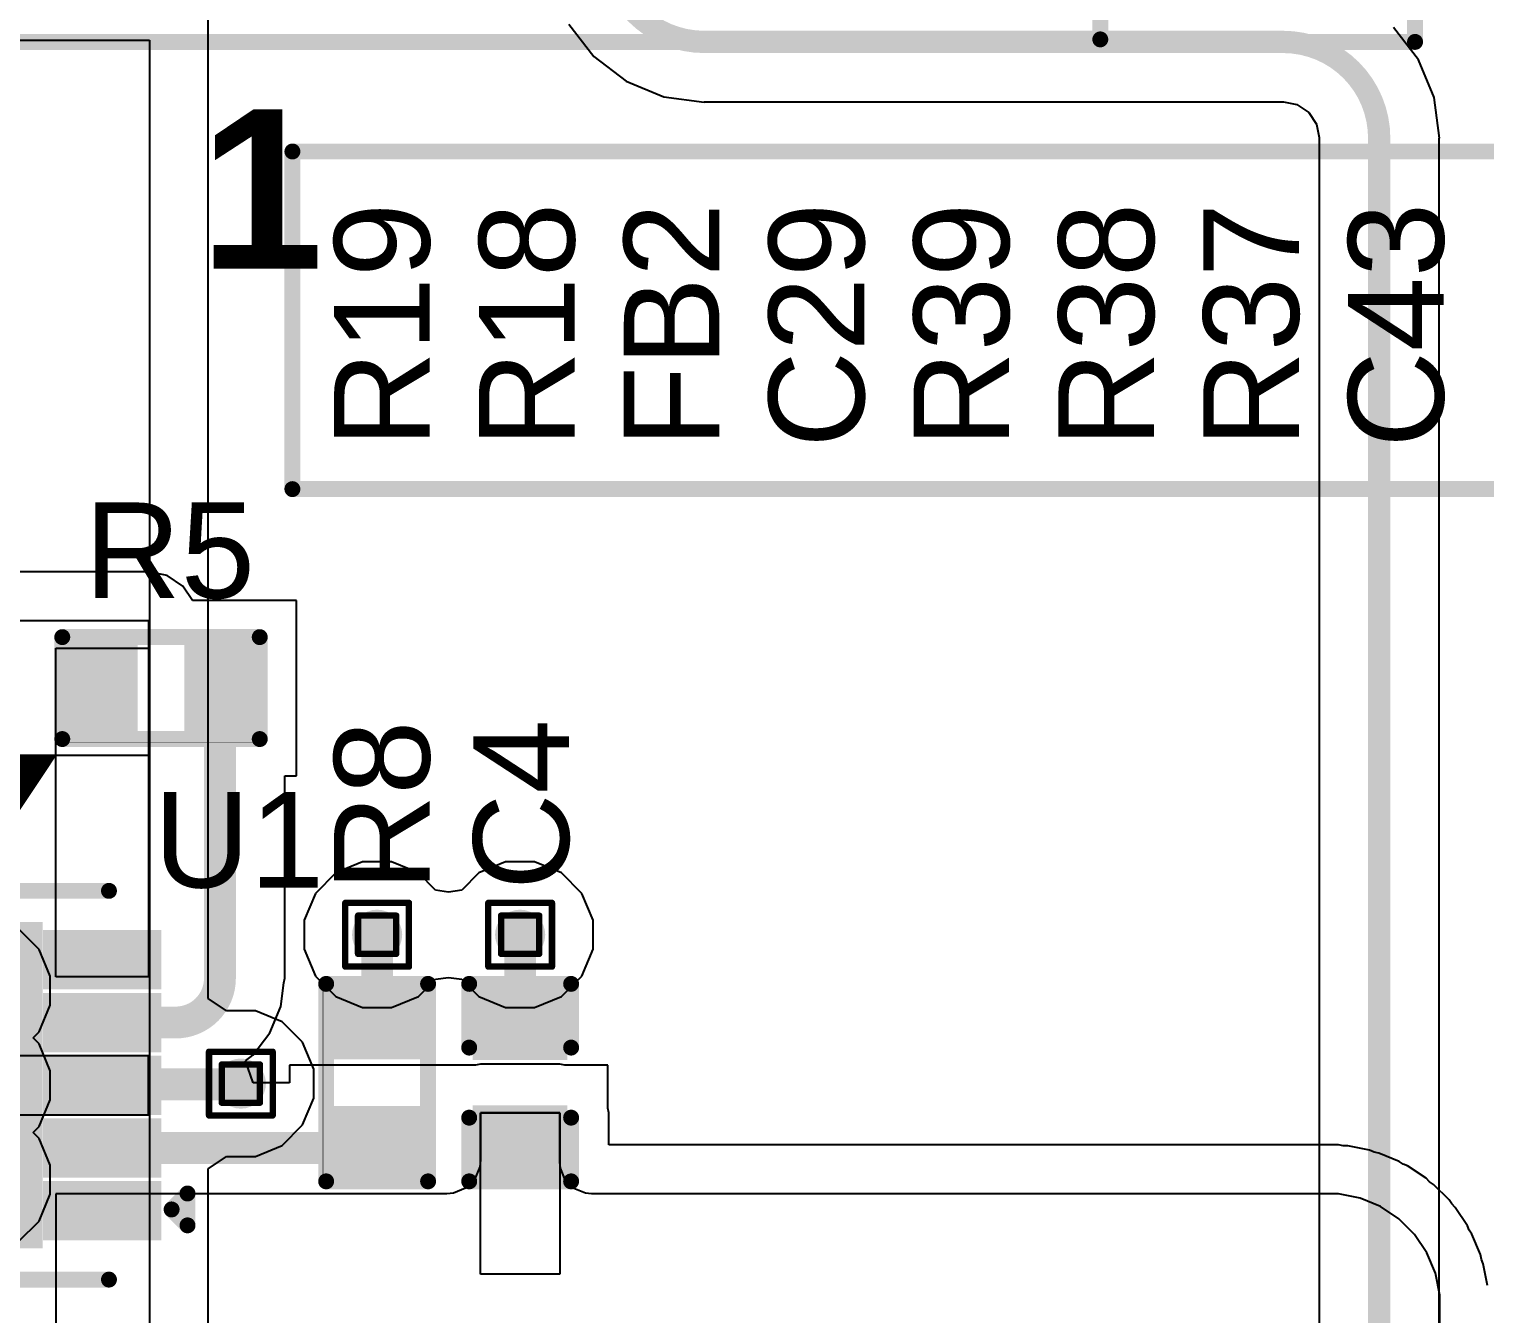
# Model space of a CAD drawing. Header units: inches. Extents: x -12 to 5357, y -8 to 5291.
# Drawn here: x 8.72 to 20.32, y 40.02 to 50.26 of the extents above; entities that cross this region are included whole.
import ezdxf

# ---------------------------------------------------------------- set-up
doc = ezdxf.new("R2010")
doc.units = ezdxf.units.IN
for name, color, linetype in [('Bottom Layer', 5, 'Continuous'), ('Drill Drawing', 1, 'Continuous'), ('Ground', 16, 'Continuous'), ('Power', 76, 'Continuous'), ('Top Layer', 1, 'Continuous'), ('Top Overlay', 2, 'Continuous'), ('Top Paste', 8, 'Continuous'), ('Top Solder', 216, 'Continuous'), ('Via Holes', 16, 'Continuous')]:
    doc.layers.add(name, color=color, linetype=linetype)
doc.styles.add('Arial', font='', dxfattribs={"height": 0.2})
doc.styles.add('Arial Black_Bold', font='', dxfattribs={"height": 0.2})
doc.styles.add('Arial_Bold', font='', dxfattribs={"height": 0.2})
doc.styles.get('Arial').set_extended_font_data('Arial')
doc.styles.get('Arial Black_Bold').set_extended_font_data('Arial Black', bold=True)
doc.styles.get('Arial_Bold').set_extended_font_data('Arial', bold=True)

# ---------------------------------------------------------------- blocks, each defined once
blk = doc.blocks.new('R___0402_4')
at = {"layer": 'Top Layer'}
for points in [[(-0.69849746, -0.31749746), (-0.69849746, 0.3175025399999999), (-0.24129746, 0.3175025400000001), (-0.2412974599999999, -0.31749746)], [(0.2413025400000001, -0.3175), (0.2413025399999999, 0.3174999999999999), (0.6985025399999999, 0.3175), (0.6985025399999999, -0.3174999999999999)]]:
    blk.add_hatch(color=1, dxfattribs=at).paths.add_polyline_path(points)
at = {"layer": 'Top Paste'}
for points in [[(-0.69849746, -0.31749746), (-0.69849746, 0.3175025399999999), (-0.24129746, 0.3175025400000001), (-0.2412974599999999, -0.31749746)], [(0.2413025400000001, -0.3175), (0.2413025399999999, 0.3174999999999999), (0.6985025399999999, 0.3175), (0.6985025399999999, -0.3174999999999999)]]:
    blk.add_hatch(color=8, dxfattribs=at).paths.add_polyline_path(points)
at = {"layer": 'Top Solder'}
for points in [[(-0.7534986199999999, -0.3724986200000001), (-0.7534986199999999, 0.3725036999999999), (-0.1862963000000001, 0.3725037), (-0.1862962999999999, -0.3724986199999999)], [(0.1863013800000001, -0.3725011600000001), (0.1863013799999999, 0.3725011599999999), (0.7535037, 0.3725011600000001), (0.7535037, -0.3725011599999999)]]:
    blk.add_hatch(color=216, dxfattribs=at).paths.add_polyline_path(points)
at = {"layer": 'Top Overlay'}
for points in [[(-0.78739746, 0.4064, 0.127, 0.127, 0), (0.7874050799999999, 0.40640254, 0.127, 0.127, 0)], [(-0.78739746, -0.4064, 0.127, 0.127, 0), (-0.78739746, 0.4064, 0.127, 0.127, 0)], [(0.7874050799999999, -0.40640254, 0.127, 0.127, 0), (0.7874050799999999, 0.40640254, 0.127, 0.127, 0)], [(0.7874050799999999, -0.40640254, 0.127, 0.127, 0), (-0.78739746, -0.4064, 0.127, 0.127, 0)], [(0.8128, -0.43180254, 0.0032258, 0.0032258, 0), (-0.8127974599999999, -0.4318, 0.0032258, 0.0032258, 0)]]:
    blk.add_lwpolyline(points, format="xyseb", dxfattribs=at)
for points in [[(-0.8191474599999999, 0.4064, 0.0635, 0.0635, 1), (-0.7556474599999999, 0.4064, 0.0635, 0.0635, 1)], [(-0.8191474599999999, 0.4064, 0.0635, 0.0635, 1), (-0.7556474599999999, 0.4064, 0.0635, 0.0635, 1)], [(0.75565508, 0.40640254, 0.0635, 0.0635, 1), (0.8191550799999999, 0.40640254, 0.0635, 0.0635, 1)], [(0.75565508, 0.40640254, 0.0635, 0.0635, 1), (0.8191550799999999, 0.40640254, 0.0635, 0.0635, 1)], [(-0.8191474599999999, -0.4064, 0.0635, 0.0635, 1), (-0.7556474599999999, -0.4064, 0.0635, 0.0635, 1)], [(-0.8191474599999999, -0.4064, 0.0635, 0.0635, 1), (-0.7556474599999999, -0.4064, 0.0635, 0.0635, 1)], [(0.75565508, -0.40640254, 0.0635, 0.0635, 1), (0.8191550799999999, -0.40640254, 0.0635, 0.0635, 1)], [(0.75565508, -0.40640254, 0.0635, 0.0635, 1), (0.8191550799999999, -0.40640254, 0.0635, 0.0635, 1)], [(-0.8136026399999999, -0.4318, 0.0016129, 0.0016129, 1), (-0.81199228, -0.4318, 0.0016129, 0.0016129, 1)], [(0.8119948199999999, -0.43180254, 0.0016129, 0.0016129, 1), (0.81360518, -0.43180254, 0.0016129, 0.0016129, 1)]]:
    blk.add_lwpolyline(points, format="xyseb", close=True, dxfattribs=at)
blk = doc.blocks.new('AM2302_17')
at = {"layer": 'Top Overlay'}
for points in [[(7.697464919999999, 2.54254, 0.127, 0.127, 0), (-7.702557619999999, 2.54253746, 0.127, 0.127, 0)], [(-7.70255254, -5.257546, 0.127, 0.127, 0), (-7.702557619999999, 2.54253746, 0.127, 0.127, 0)], [(-5.19278108, 2.52247146, 0.127, 0.127, 0), (-5.19278108, 1.12293146, 0.127, 0.127, 0)]]:
    blk.add_lwpolyline(points, format="xyseb", dxfattribs=at)
for points in [[(-7.73430762, 2.54253746, 0.0635, 0.0635, 1), (-7.67080762, 2.54253746, 0.0635, 0.0635, 1)], [(-7.73430762, 2.54253746, 0.0635, 0.0635, 1), (-7.67080762, 2.54253746, 0.0635, 0.0635, 1)], [(-5.224531079999999, 2.52247146, 0.0635, 0.0635, 1), (-5.161031079999999, 2.52247146, 0.0635, 0.0635, 1)]]:
    blk.add_lwpolyline(points, format="xyseb", close=True, dxfattribs=at)
blk = doc.blocks.new('10_WSON__3_2__21')
at = {"layer": 'Top Layer'}
for points in [[(-0.42000043, 1.20000014), (0.42000043, 1.20000014), (0.42000043, -1.20000014), (-0.42000043, -1.20000014)], [(-1.36499727, 1.13500027), (-0.6249962099999999, 1.13500027), (-0.6249962099999999, 0.86500081), (-1.36499727, 0.86500081)], [(0.6249962099999999, 1.13500027), (1.36499727, 1.13500027), (1.36499727, 0.86500081), (0.6249962099999999, 0.86500081)], [(-1.36500235, 0.63499873), (-0.6250012899999999, 0.63499873), (-0.6250012899999999, 0.36499927), (-1.36500235, 0.36499927)], [(0.6249987499999999, 0.63499873), (1.36499981, 0.63499873), (1.36499981, 0.36499927), (0.6249987499999999, 0.36499927)], [(-1.36500235, 0.13499973), (-0.6250012899999999, 0.13499973), (-0.6250012899999999, -0.13499973), (-1.36500235, -0.13499973)], [(0.6249987499999999, 0.13499973), (1.36499981, 0.13499973), (1.36499981, -0.13499973), (0.6249987499999999, -0.13499973)], [(-1.36500235, -0.36499927), (-0.6250012899999999, -0.36499927), (-0.6250012899999999, -0.63499873), (-1.36500235, -0.63499873)], [(0.6249987499999999, -0.36499927), (1.36499981, -0.36499927), (1.36499981, -0.63499873), (0.6249987499999999, -0.63499873)], [(-1.36500235, -0.86500081), (-0.6250012899999999, -0.86500081), (-0.6250012899999999, -1.13500027), (-1.36500235, -1.13500027)], [(0.6249987499999999, -0.86500081), (1.36499981, -0.86500081), (1.36499981, -1.13500027), (0.6249987499999999, -1.13500027)]]:
    blk.add_hatch(color=1, dxfattribs=at).paths.add_polyline_path(points)
at = {"layer": 'Top Paste'}
for points in [[(-0.42000043, 1.20000014), (0.42000043, 1.20000014), (0.42000043, -1.20000014), (-0.42000043, -1.20000014)], [(-1.36499727, 1.13500027), (-0.6249962099999999, 1.13500027), (-0.6249962099999999, 0.86500081), (-1.36499727, 0.86500081)], [(0.6249962099999999, 1.13500027), (1.36499727, 1.13500027), (1.36499727, 0.86500081), (0.6249962099999999, 0.86500081)], [(-1.36500235, 0.63499873), (-0.6250012899999999, 0.63499873), (-0.6250012899999999, 0.36499927), (-1.36500235, 0.36499927)], [(0.6249987499999999, 0.63499873), (1.36499981, 0.63499873), (1.36499981, 0.36499927), (0.6249987499999999, 0.36499927)], [(-1.36500235, 0.13499973), (-0.6250012899999999, 0.13499973), (-0.6250012899999999, -0.13499973), (-1.36500235, -0.13499973)], [(0.6249987499999999, 0.13499973), (1.36499981, 0.13499973), (1.36499981, -0.13499973), (0.6249987499999999, -0.13499973)], [(-1.36500235, -0.36499927), (-0.6250012899999999, -0.36499927), (-0.6250012899999999, -0.63499873), (-1.36500235, -0.63499873)], [(0.6249987499999999, -0.36499927), (1.36499981, -0.36499927), (1.36499981, -0.63499873), (0.6249987499999999, -0.63499873)], [(-1.36500235, -0.86500081), (-0.6250012899999999, -0.86500081), (-0.6250012899999999, -1.13500027), (-1.36500235, -1.13500027)], [(0.6249987499999999, -0.86500081), (1.36499981, -0.86500081), (1.36499981, -1.13500027), (0.6249987499999999, -1.13500027)]]:
    blk.add_hatch(color=8, dxfattribs=at).paths.add_polyline_path(points)
at = {"layer": 'Top Solder'}
for points in [[(-0.52160043, 1.30160014), (0.52160043, 1.30160014), (0.52160043, -1.30160014), (-0.52160043, -1.30160014)], [(-1.46659727, 1.23660027), (-0.52339621, 1.23660027), (-0.52339621, 0.7634008099999999), (-1.46659727, 0.7634008099999999)], [(0.52339621, 1.23660027), (1.46659727, 1.23660027), (1.46659727, 0.7634008099999999), (0.52339621, 0.7634008099999999)], [(-1.46660235, 0.73659873), (-0.5234012899999999, 0.73659873), (-0.5234012899999999, 0.26339927), (-1.46660235, 0.26339927)], [(0.5233987499999999, 0.73659873), (1.46659981, 0.73659873), (1.46659981, 0.26339927), (0.5233987499999999, 0.26339927)], [(-1.46660235, 0.23659973), (-0.5234012899999999, 0.23659973), (-0.5234012899999999, -0.23659973), (-1.46660235, -0.23659973)], [(0.5233987499999999, 0.23659973), (1.46659981, 0.23659973), (1.46659981, -0.23659973), (0.5233987499999999, -0.23659973)], [(-1.46660235, -0.26339927), (-0.5234012899999999, -0.26339927), (-0.5234012899999999, -0.73659873), (-1.46660235, -0.73659873)], [(0.5233987499999999, -0.26339927), (1.46659981, -0.26339927), (1.46659981, -0.73659873), (0.5233987499999999, -0.73659873)], [(-1.46660235, -0.7634008099999999), (-0.5234012899999999, -0.7634008099999999), (-0.5234012899999999, -1.23660027), (-1.46660235, -1.23660027)], [(0.5233987499999999, -0.7634008099999999), (1.46659981, -0.7634008099999999), (1.46659981, -1.23660027), (0.5233987499999999, -1.23660027)]]:
    blk.add_hatch(color=216, dxfattribs=at).paths.add_polyline_path(points)
at = {"layer": 'Top Overlay'}
for points in [[(1.05000044, 1.54999944, 0.127, 0.127, 0), (-1.05000044, 1.54999944, 0.127, 0.127, 0)], [(-1.6764, 1.1176, 0.127, 0.127, 0), (-1.6764, 0.8636, 0.127, 0.127, 0)], [(-1.5494, 0.9905999999999999, 0.127, 0.127, 0), (-1.6764, 1.1176, 0.127, 0.127, 0)], [(-1.5494, 0.9905999999999999, 0.127, 0.127, 0), (-1.6764, 0.8636, 0.127, 0.127, 0)], [(1.05000044, -1.54999944, 0.127, 0.127, 0), (-1.05000044, -1.54999944, 0.127, 0.127, 0)]]:
    blk.add_lwpolyline(points, format="xyseb", dxfattribs=at)
for points in [[(-1.08175044, 1.54999944, 0.0635, 0.0635, 1), (-1.01825044, 1.54999944, 0.0635, 0.0635, 1)], [(1.01825044, 1.54999944, 0.0635, 0.0635, 1), (1.08175044, 1.54999944, 0.0635, 0.0635, 1)], [(-1.70815, 1.1176, 0.0635, 0.0635, 1), (-1.64465, 1.1176, 0.0635, 0.0635, 1)], [(-1.70815, 1.1176, 0.0635, 0.0635, 1), (-1.64465, 1.1176, 0.0635, 0.0635, 1)], [(-1.58115, 0.9905999999999999, 0.0635, 0.0635, 1), (-1.51765, 0.9905999999999999, 0.0635, 0.0635, 1)], [(-1.58115, 0.9905999999999999, 0.0635, 0.0635, 1), (-1.51765, 0.9905999999999999, 0.0635, 0.0635, 1)], [(-1.70815, 0.8636, 0.0635, 0.0635, 1), (-1.64465, 0.8636, 0.0635, 0.0635, 1)], [(-1.70815, 0.8636, 0.0635, 0.0635, 1), (-1.64465, 0.8636, 0.0635, 0.0635, 1)], [(-1.08175044, -1.54999944, 0.0635, 0.0635, 1), (-1.01825044, -1.54999944, 0.0635, 0.0635, 1)], [(1.01825044, -1.54999944, 0.0635, 0.0635, 1), (1.08175044, -1.54999944, 0.0635, 0.0635, 1)]]:
    blk.add_lwpolyline(points, format="xyseb", close=True, dxfattribs=at)
blk = doc.blocks.new('R___0402_56')
at = {"layer": 'Top Layer'}
for points in [[(-0.6985, -0.31749746), (-0.6985, 0.31750254), (-0.2412999999999999, 0.31750254), (-0.2413, -0.31749746)], [(0.2412999999999999, -0.31749746), (0.2413, 0.31750254), (0.6985, 0.31750254), (0.6985, -0.31749746)]]:
    blk.add_hatch(color=1, dxfattribs=at).paths.add_polyline_path(points)
at = {"layer": 'Top Paste'}
for points in [[(-0.6985, -0.31749746), (-0.6985, 0.31750254), (-0.2412999999999999, 0.31750254), (-0.2413, -0.31749746)], [(0.2412999999999999, -0.31749746), (0.2413, 0.31750254), (0.6985, 0.31750254), (0.6985, -0.31749746)]]:
    blk.add_hatch(color=8, dxfattribs=at).paths.add_polyline_path(points)
at = {"layer": 'Top Solder'}
for points in [[(-0.75350116, -0.3724986199999999), (-0.75350116, 0.3725037), (-0.1862988399999999, 0.3725037), (-0.18629884, -0.3724986199999999)], [(0.1862988399999999, -0.3724986199999999), (0.18629884, 0.3725037), (0.75350116, 0.3725037), (0.75350116, -0.3724986199999999)]]:
    blk.add_hatch(color=216, dxfattribs=at).paths.add_polyline_path(points)
at = {"layer": 'Top Overlay'}
for points in [[(-0.78740254, 0.4064076199999999, 0.127, 0.127, 0), (0.78740254, 0.4064076199999999, 0.127, 0.127, 0)], [(-0.78740254, 0.4064076199999999, 0.127, 0.127, 0), (-0.7874, -0.40639492, 0.127, 0.127, 0)], [(0.7874, -0.40639492, 0.127, 0.127, 0), (0.78740254, 0.4064076199999999, 0.127, 0.127, 0)], [(-0.7874, -0.40639492, 0.127, 0.127, 0), (0.7874, -0.40639492, 0.127, 0.127, 0)], [(-0.8128, -0.43179492, 0.0032258, 0.0032258, 0), (0.8128, -0.43179492, 0.0032258, 0.0032258, 0)]]:
    blk.add_lwpolyline(points, format="xyseb", dxfattribs=at)
for points in [[(-0.8191525399999998, 0.4064076199999999, 0.0635, 0.0635, 1), (-0.75565254, 0.4064076199999999, 0.0635, 0.0635, 1)], [(-0.8191525399999998, 0.4064076199999999, 0.0635, 0.0635, 1), (-0.75565254, 0.4064076199999999, 0.0635, 0.0635, 1)], [(0.75565254, 0.4064076199999999, 0.0635, 0.0635, 1), (0.8191525399999998, 0.4064076199999999, 0.0635, 0.0635, 1)], [(0.75565254, 0.4064076199999999, 0.0635, 0.0635, 1), (0.8191525399999998, 0.4064076199999999, 0.0635, 0.0635, 1)], [(-0.8191499999999999, -0.40639492, 0.0635, 0.0635, 1), (-0.7556499999999999, -0.40639492, 0.0635, 0.0635, 1)], [(-0.8191499999999999, -0.40639492, 0.0635, 0.0635, 1), (-0.7556499999999999, -0.40639492, 0.0635, 0.0635, 1)], [(0.7556499999999999, -0.40639492, 0.0635, 0.0635, 1), (0.8191499999999999, -0.40639492, 0.0635, 0.0635, 1)], [(0.7556499999999999, -0.40639492, 0.0635, 0.0635, 1), (0.8191499999999999, -0.40639492, 0.0635, 0.0635, 1)], [(-0.81360518, -0.43179492, 0.0016129, 0.0016129, 1), (-0.8119948199999999, -0.43179492, 0.0016129, 0.0016129, 1)], [(0.8119948199999999, -0.43179492, 0.0016129, 0.0016129, 1), (0.81360518, -0.43179492, 0.0016129, 0.0016129, 1)]]:
    blk.add_lwpolyline(points, format="xyseb", close=True, dxfattribs=at)
blk = doc.blocks.new('C___0402_121')
at = {"layer": 'Top Layer'}
for points in [[(-0.6985, -0.3175), (-0.6985, 0.3174999999999999), (-0.2413000000000001, 0.3175), (-0.2412999999999999, -0.3174999999999999)], [(0.2413000000000001, -0.31749746), (0.2412999999999999, 0.3175025399999999), (0.6985, 0.3175025400000001), (0.6985, -0.31749746)]]:
    blk.add_hatch(color=1, dxfattribs=at).paths.add_polyline_path(points)
at = {"layer": 'Top Paste'}
for points in [[(-0.6985, -0.3175), (-0.6985, 0.3174999999999999), (-0.2413000000000001, 0.3175), (-0.2412999999999999, -0.3174999999999999)], [(0.2413000000000001, -0.31749746), (0.2412999999999999, 0.3175025399999999), (0.6985, 0.3175025400000001), (0.6985, -0.31749746)]]:
    blk.add_hatch(color=8, dxfattribs=at).paths.add_polyline_path(points)
at = {"layer": 'Top Solder'}
for points in [[(-0.7584998799999999, -0.3774998800000001), (-0.7584998799999999, 0.3774998799999999), (-0.1813001200000001, 0.3774998800000001), (-0.1813001199999999, -0.3774998799999999)], [(0.1813001200000001, -0.3774973400000001), (0.1813001199999999, 0.3775024199999999), (0.7584998799999999, 0.3775024200000001), (0.7584998799999999, -0.3774973399999999)]]:
    blk.add_hatch(color=216, dxfattribs=at).paths.add_polyline_path(points)
at = {"layer": 'Top Overlay'}
for points in [[(-0.7874, -0.40639492, 0.127, 0.127, 0), (-0.78740254, 0.40640508, 0.127, 0.127, 0)], [(-0.2794, 0.4064, 0.127, 0.127, 0), (-0.78740254, 0.40640508, 0.127, 0.127, 0)], [(0.7874, 0.4064, 0.127, 0.127, 0), (0.27940254, 0.40640254, 0.127, 0.127, 0)], [(0.7874, -0.40639492, 0.127, 0.127, 0), (0.7874, 0.4064, 0.127, 0.127, 0)], [(-0.2794, -0.40640254, 0.127, 0.127, 0), (-0.7874, -0.40639492, 0.127, 0.127, 0)], [(0.27940254, -0.40640254, 0.127, 0.127, 0), (0.7874, -0.40639492, 0.127, 0.127, 0)]]:
    blk.add_lwpolyline(points, format="xyseb", dxfattribs=at)
for points in [[(-0.8191525399999998, 0.40640508, 0.0635, 0.0635, 1), (-0.75565254, 0.40640508, 0.0635, 0.0635, 1)], [(-0.8191525399999998, 0.40640508, 0.0635, 0.0635, 1), (-0.75565254, 0.40640508, 0.0635, 0.0635, 1)], [(-0.31115, 0.4064, 0.0635, 0.0635, 1), (-0.24765, 0.4064, 0.0635, 0.0635, 1)], [(0.24765254, 0.40640254, 0.0635, 0.0635, 1), (0.31115254, 0.40640254, 0.0635, 0.0635, 1)], [(0.7556499999999999, 0.4064, 0.0635, 0.0635, 1), (0.8191499999999999, 0.4064, 0.0635, 0.0635, 1)], [(0.7556499999999999, 0.4064, 0.0635, 0.0635, 1), (0.8191499999999999, 0.4064, 0.0635, 0.0635, 1)], [(-0.8191499999999999, -0.40639492, 0.0635, 0.0635, 1), (-0.7556499999999999, -0.40639492, 0.0635, 0.0635, 1)], [(-0.8191499999999999, -0.40639492, 0.0635, 0.0635, 1), (-0.7556499999999999, -0.40639492, 0.0635, 0.0635, 1)], [(-0.31115, -0.40640254, 0.0635, 0.0635, 1), (-0.24765, -0.40640254, 0.0635, 0.0635, 1)], [(0.24765254, -0.40640254, 0.0635, 0.0635, 1), (0.31115254, -0.40640254, 0.0635, 0.0635, 1)], [(0.7556499999999999, -0.40639492, 0.0635, 0.0635, 1), (0.8191499999999999, -0.40639492, 0.0635, 0.0635, 1)], [(0.7556499999999999, -0.40639492, 0.0635, 0.0635, 1), (0.8191499999999999, -0.40639492, 0.0635, 0.0635, 1)]]:
    blk.add_lwpolyline(points, format="xyseb", close=True, dxfattribs=at)

msp = doc.modelspace()

# ---------------------------------------------------------------- hatches: boundary and pattern name
at = {"layer": 'Bottom Layer'}
h = msp.add_hatch(color=5, dxfattribs=at)
edge = h.paths.add_edge_path()
edge.add_arc((11.49130798, 43.04238534), 0.1999996, 0, 360)
h = msp.add_hatch(color=5, dxfattribs=at)
edge = h.paths.add_edge_path()
edge.add_arc((12.63180862, 43.04238534), 0.1999996, 0, 360)
h = msp.add_hatch(color=5, dxfattribs=at)
edge = h.paths.add_edge_path()
edge.add_arc((10.40464772, 41.85534681999999), 0.1999996, 0, 360)
at = {"layer": 'Ground'}
h = msp.add_hatch(color=16, dxfattribs=at)
edge = h.paths.add_edge_path()
edge.add_arc((11.49130798, 43.04238534), 0.1999996, 0, 360)
h = msp.add_hatch(color=16, dxfattribs=at)
edge = h.paths.add_edge_path()
edge.add_arc((12.63180862, 43.04238534), 0.1999996, 0, 360)
h = msp.add_hatch(color=16, dxfattribs=at)
edge = h.paths.add_edge_path()
edge.add_arc((10.40464772, 41.85534681999999), 0.1999996, 0, 360)
at = {"layer": 'Power'}
h = msp.add_hatch(color=76, dxfattribs=at)
edge = h.paths.add_edge_path()
edge.add_arc((11.49130798, 43.04238534), 0.1999996, 0, 360)
h = msp.add_hatch(color=76, dxfattribs=at)
edge = h.paths.add_edge_path()
edge.add_arc((12.63180862, 43.04238534), 0.1999996, 0, 360)
h = msp.add_hatch(color=76, dxfattribs=at)
edge = h.paths.add_edge_path()
edge.add_arc((10.40464772, 41.85534681999999), 0.1999996, 0, 360)
at = {"layer": 'Top Layer'}
h = msp.add_hatch(color=1, dxfattribs=at)
edge = h.paths.add_edge_path()
edge.add_arc((11.49130798, 43.04238534), 0.1999996, 0, 360)
h = msp.add_hatch(color=1, dxfattribs=at)
edge = h.paths.add_edge_path()
edge.add_arc((12.63180862, 43.04238534), 0.1999996, 0, 360)
h = msp.add_hatch(color=1, dxfattribs=at)
edge = h.paths.add_edge_path()
edge.add_arc((10.40464772, 41.85534681999999), 0.1999996, 0, 360)
at = {"layer": 'Via Holes'}
h = msp.add_hatch(color=7, dxfattribs=at)
edge = h.paths.add_edge_path()
edge.add_arc((11.49130798, 43.04238534), 0.0999998, 0, 360)
h = msp.add_hatch(color=7, dxfattribs=at)
edge = h.paths.add_edge_path()
edge.add_arc((12.63180862, 43.04238534), 0.0999998, 0, 360)
h = msp.add_hatch(color=7, dxfattribs=at)
edge = h.paths.add_edge_path()
edge.add_arc((10.40464772, 41.85534681999999), 0.0999998, 0, 360)

# ---------------------------------------------------------------- linework, layer by layer
at = {"layer": 'Bottom Layer'}
for p, q in [((13.02125666, 50.30445362), (13.2191252, 50.04658774)), ((19.79516234, 50.0192675), (19.59690518, 50.27764138)), ((13.2191252, 50.04658774), (13.47699108, 49.8487192)), ((19.91978998, 49.71838672), (19.79516234, 50.0192675)), ((13.47699108, 49.8487192), (13.77728512, 49.7243354)), ((13.77728512, 49.7243354), (14.09953746, 49.68190978)), ((14.09953746, 49.68190978), (14.09953746, 49.68335758)), ((14.09953746, 49.68335758), (18.71476572, 49.68335758)), ((18.71476572, 49.68335758), (18.71998288, 49.6843939)), ((18.71998288, 49.6843939), (18.825718, 49.6633627)), ((19.96229942, 49.39550192), (19.91978998, 49.71838672)), ((18.825718, 49.6633627), (18.91977674, 49.60051293999999)), ((18.91977674, 49.60051293999999), (18.9826265, 49.5064542)), ((18.9826265, 49.5064542), (19.0036577, 49.40071907999999)), ((19.0036577, 49.40071907999999), (19.00262138, 49.39550192)), ((19.00262138, 49.39550192), (19.00262138, 23.5138214)), ((19.9608313, 23.63088746), (19.9608313, 49.39550192)), ((19.9608313, 49.39550192), (19.96229942, 49.39550192))]:
    msp.add_line(p, q, dxfattribs=at)
for points in [[(14.09953746, 50.16246253999999, 0.1778, 0.1778, -0.4142135623730951), (13.335, 50.92699999999999, 0.1778, 0.1778, 0)], [(14.09953746, 50.16246253999999, 0.1778, 0.1778, 0), (18.71476572, 50.16246253999999, 0.1778, 0.1778, 0)], [(18.71476572, 50.16246253999999, 0.1778, 0.1778, -0.4142135623730951), (19.48172634, 49.39550192, 0.1778, 0.1778, 0)], [(19.48172634, 23.5138214, 0.1778, 0.1778, 0), (19.48172634, 49.39550192, 0.1778, 0.1778, 0)]]:
    msp.add_lwpolyline(points, format="xyseb", dxfattribs=at)
for points in [[(14.05508746, 50.16246253999999, 0.08889999999999999, 0.08889999999999999, 1), (14.14398746, 50.16246253999999, 0.08889999999999999, 0.08889999999999999, 1)], [(14.05508746, 50.16246253999999, 0.08889999999999999, 0.08889999999999999, 1), (14.14398746, 50.16246253999999, 0.08889999999999999, 0.08889999999999999, 1)], [(18.67031572, 50.16246253999999, 0.08889999999999999, 0.08889999999999999, 1), (18.75921572, 50.16246253999999, 0.08889999999999999, 0.08889999999999999, 1)], [(18.67031572, 50.16246253999999, 0.08889999999999999, 0.08889999999999999, 1), (18.75921572, 50.16246253999999, 0.08889999999999999, 0.08889999999999999, 1)], [(19.43727634, 49.39550192, 0.08889999999999999, 0.08889999999999999, 1), (19.52617634, 49.39550192, 0.08889999999999999, 0.08889999999999999, 1)], [(19.43727634, 49.39550192, 0.08889999999999999, 0.08889999999999999, 1), (19.52617634, 49.39550192, 0.08889999999999999, 0.08889999999999999, 1)]]:
    msp.add_lwpolyline(points, format="xyseb", close=True, dxfattribs=at)
at = {"layer": 'Drill Drawing'}
for points in [[(11.23730798, 43.29638534, 0.0508, 0.0508, 0), (11.74530798, 43.29638534, 0.0508, 0.0508, 0)], [(11.23730798, 42.78838534, 0.0508, 0.0508, 0), (11.23730798, 43.29638534, 0.0508, 0.0508, 0)], [(11.74530798, 42.78838534, 0.0508, 0.0508, 0), (11.74530798, 43.29638534, 0.0508, 0.0508, 0)], [(12.37780862, 43.29638534, 0.0508, 0.0508, 0), (12.88580862, 43.29638534, 0.0508, 0.0508, 0)], [(12.37780862, 42.78838534, 0.0508, 0.0508, 0), (12.37780862, 43.29638534, 0.0508, 0.0508, 0)], [(12.88580862, 42.78838534, 0.0508, 0.0508, 0), (12.88580862, 43.29638534, 0.0508, 0.0508, 0)], [(11.33890798, 43.19478534, 0.0508, 0.0508, 0), (11.64370798, 43.19478534, 0.0508, 0.0508, 0)], [(11.33890798, 42.88998534, 0.0508, 0.0508, 0), (11.33890798, 43.19478534, 0.0508, 0.0508, 0)], [(11.64370798, 42.88998534, 0.0508, 0.0508, 0), (11.64370798, 43.19478534, 0.0508, 0.0508, 0)], [(12.47940862, 43.19478534, 0.0508, 0.0508, 0), (12.78420862, 43.19478534, 0.0508, 0.0508, 0)], [(12.47940862, 42.88998534, 0.0508, 0.0508, 0), (12.47940862, 43.19478534, 0.0508, 0.0508, 0)], [(12.78420862, 42.88998534, 0.0508, 0.0508, 0), (12.78420862, 43.19478534, 0.0508, 0.0508, 0)], [(11.33890798, 42.88998534, 0.0508, 0.0508, 0), (11.64370798, 42.88998534, 0.0508, 0.0508, 0)], [(12.47940862, 42.88998534, 0.0508, 0.0508, 0), (12.78420862, 42.88998534, 0.0508, 0.0508, 0)], [(11.23730798, 42.78838534, 0.0508, 0.0508, 0), (11.74530798, 42.78838534, 0.0508, 0.0508, 0)], [(12.37780862, 42.78838534, 0.0508, 0.0508, 0), (12.88580862, 42.78838534, 0.0508, 0.0508, 0)], [(10.15064772, 42.10934682, 0.0508, 0.0508, 0), (10.65864772, 42.10934682, 0.0508, 0.0508, 0)], [(10.15064772, 41.60134682, 0.0508, 0.0508, 0), (10.15064772, 42.10934682, 0.0508, 0.0508, 0)], [(10.25224772, 42.00774681999999, 0.0508, 0.0508, 0), (10.55704772, 42.00774681999999, 0.0508, 0.0508, 0)], [(10.25224772, 41.70294681999999, 0.0508, 0.0508, 0), (10.25224772, 42.00774681999999, 0.0508, 0.0508, 0)], [(10.55704772, 41.70294681999999, 0.0508, 0.0508, 0), (10.55704772, 42.00774681999999, 0.0508, 0.0508, 0)], [(10.65864772, 41.60134682, 0.0508, 0.0508, 0), (10.65864772, 42.10934682, 0.0508, 0.0508, 0)], [(10.25224772, 41.70294681999999, 0.0508, 0.0508, 0), (10.55704772, 41.70294681999999, 0.0508, 0.0508, 0)], [(10.15064772, 41.60134682, 0.0508, 0.0508, 0), (10.65864772, 41.60134682, 0.0508, 0.0508, 0)]]:
    msp.add_lwpolyline(points, format="xyseb", dxfattribs=at)
for points in [[(11.22460798, 43.29638534, 0.0254, 0.0254, 1), (11.25000798, 43.29638534, 0.0254, 0.0254, 1)], [(11.22460798, 43.29638534, 0.0254, 0.0254, 1), (11.25000798, 43.29638534, 0.0254, 0.0254, 1)], [(11.73260798, 43.29638534, 0.0254, 0.0254, 1), (11.75800798, 43.29638534, 0.0254, 0.0254, 1)], [(11.73260798, 43.29638534, 0.0254, 0.0254, 1), (11.75800798, 43.29638534, 0.0254, 0.0254, 1)], [(12.36510862, 43.29638534, 0.0254, 0.0254, 1), (12.39050862, 43.29638534, 0.0254, 0.0254, 1)], [(12.36510862, 43.29638534, 0.0254, 0.0254, 1), (12.39050862, 43.29638534, 0.0254, 0.0254, 1)], [(12.87310862, 43.29638534, 0.0254, 0.0254, 1), (12.89850862, 43.29638534, 0.0254, 0.0254, 1)], [(12.87310862, 43.29638534, 0.0254, 0.0254, 1), (12.89850862, 43.29638534, 0.0254, 0.0254, 1)], [(11.32620798, 43.19478534, 0.0254, 0.0254, 1), (11.35160798, 43.19478534, 0.0254, 0.0254, 1)], [(11.32620798, 43.19478534, 0.0254, 0.0254, 1), (11.35160798, 43.19478534, 0.0254, 0.0254, 1)], [(11.63100798, 43.19478534, 0.0254, 0.0254, 1), (11.65640798, 43.19478534, 0.0254, 0.0254, 1)], [(11.63100798, 43.19478534, 0.0254, 0.0254, 1), (11.65640798, 43.19478534, 0.0254, 0.0254, 1)], [(12.46670862, 43.19478534, 0.0254, 0.0254, 1), (12.49210862, 43.19478534, 0.0254, 0.0254, 1)], [(12.46670862, 43.19478534, 0.0254, 0.0254, 1), (12.49210862, 43.19478534, 0.0254, 0.0254, 1)], [(12.77150862, 43.19478534, 0.0254, 0.0254, 1), (12.79690862, 43.19478534, 0.0254, 0.0254, 1)], [(12.77150862, 43.19478534, 0.0254, 0.0254, 1), (12.79690862, 43.19478534, 0.0254, 0.0254, 1)], [(11.32620798, 42.88998534, 0.0254, 0.0254, 1), (11.35160798, 42.88998534, 0.0254, 0.0254, 1)], [(11.32620798, 42.88998534, 0.0254, 0.0254, 1), (11.35160798, 42.88998534, 0.0254, 0.0254, 1)], [(11.63100798, 42.88998534, 0.0254, 0.0254, 1), (11.65640798, 42.88998534, 0.0254, 0.0254, 1)], [(11.63100798, 42.88998534, 0.0254, 0.0254, 1), (11.65640798, 42.88998534, 0.0254, 0.0254, 1)], [(12.46670862, 42.88998534, 0.0254, 0.0254, 1), (12.49210862, 42.88998534, 0.0254, 0.0254, 1)], [(12.46670862, 42.88998534, 0.0254, 0.0254, 1), (12.49210862, 42.88998534, 0.0254, 0.0254, 1)], [(12.77150862, 42.88998534, 0.0254, 0.0254, 1), (12.79690862, 42.88998534, 0.0254, 0.0254, 1)], [(12.77150862, 42.88998534, 0.0254, 0.0254, 1), (12.79690862, 42.88998534, 0.0254, 0.0254, 1)], [(11.22460798, 42.78838534, 0.0254, 0.0254, 1), (11.25000798, 42.78838534, 0.0254, 0.0254, 1)], [(11.22460798, 42.78838534, 0.0254, 0.0254, 1), (11.25000798, 42.78838534, 0.0254, 0.0254, 1)], [(11.73260798, 42.78838534, 0.0254, 0.0254, 1), (11.75800798, 42.78838534, 0.0254, 0.0254, 1)], [(11.73260798, 42.78838534, 0.0254, 0.0254, 1), (11.75800798, 42.78838534, 0.0254, 0.0254, 1)], [(12.36510862, 42.78838534, 0.0254, 0.0254, 1), (12.39050862, 42.78838534, 0.0254, 0.0254, 1)], [(12.36510862, 42.78838534, 0.0254, 0.0254, 1), (12.39050862, 42.78838534, 0.0254, 0.0254, 1)], [(12.87310862, 42.78838534, 0.0254, 0.0254, 1), (12.89850862, 42.78838534, 0.0254, 0.0254, 1)], [(12.87310862, 42.78838534, 0.0254, 0.0254, 1), (12.89850862, 42.78838534, 0.0254, 0.0254, 1)], [(10.13794772, 42.10934682, 0.0254, 0.0254, 1), (10.16334772, 42.10934682, 0.0254, 0.0254, 1)], [(10.13794772, 42.10934682, 0.0254, 0.0254, 1), (10.16334772, 42.10934682, 0.0254, 0.0254, 1)], [(10.23954772, 42.00774681999999, 0.0254, 0.0254, 1), (10.26494772, 42.00774681999999, 0.0254, 0.0254, 1)], [(10.23954772, 42.00774681999999, 0.0254, 0.0254, 1), (10.26494772, 42.00774681999999, 0.0254, 0.0254, 1)], [(10.54434772, 42.00774681999999, 0.0254, 0.0254, 1), (10.56974772, 42.00774681999999, 0.0254, 0.0254, 1)], [(10.54434772, 42.00774681999999, 0.0254, 0.0254, 1), (10.56974772, 42.00774681999999, 0.0254, 0.0254, 1)], [(10.64594772, 42.10934682, 0.0254, 0.0254, 1), (10.67134772, 42.10934682, 0.0254, 0.0254, 1)], [(10.64594772, 42.10934682, 0.0254, 0.0254, 1), (10.67134772, 42.10934682, 0.0254, 0.0254, 1)], [(10.23954772, 41.70294681999999, 0.0254, 0.0254, 1), (10.26494772, 41.70294681999999, 0.0254, 0.0254, 1)], [(10.23954772, 41.70294681999999, 0.0254, 0.0254, 1), (10.26494772, 41.70294681999999, 0.0254, 0.0254, 1)], [(10.54434772, 41.70294681999999, 0.0254, 0.0254, 1), (10.56974772, 41.70294681999999, 0.0254, 0.0254, 1)], [(10.54434772, 41.70294681999999, 0.0254, 0.0254, 1), (10.56974772, 41.70294681999999, 0.0254, 0.0254, 1)], [(10.13794772, 41.60134682, 0.0254, 0.0254, 1), (10.16334772, 41.60134682, 0.0254, 0.0254, 1)], [(10.13794772, 41.60134682, 0.0254, 0.0254, 1), (10.16334772, 41.60134682, 0.0254, 0.0254, 1)], [(10.64594772, 41.60134682, 0.0254, 0.0254, 1), (10.67134772, 41.60134682, 0.0254, 0.0254, 1)], [(10.64594772, 41.60134682, 0.0254, 0.0254, 1), (10.67134772, 41.60134682, 0.0254, 0.0254, 1)]]:
    msp.add_lwpolyline(points, format="xyseb", close=True, dxfattribs=at)
at = {"layer": 'Power'}
for p, q in [((10.14286516, 42.53404498), (10.14286516, 50.69021866)), ((-3.611435499999999, 50.17700658), (9.6774, 50.17700658)), ((9.6774, 50.17700658), (9.6774, 38.77121278)), ((11.16219764, 43.53493198), (10.99876134, 43.37149568)), ((11.37574052, 43.62338493999999), (11.16219764, 43.53493198)), ((11.60687544, 43.62338493999999), (11.37574052, 43.62338493999999)), ((11.82041832, 43.53493198), (11.60687544, 43.62338493999999)), ((11.95766214, 43.39768815999999), (11.82041832, 43.53493198)), ((12.30269828, 43.53493198), (12.16545446, 43.39768815999999)), ((12.51624116, 43.62338493999999), (12.30269828, 43.53493198)), ((12.74737608, 43.62338493999999), (12.51624116, 43.62338493999999)), ((12.96091896, 43.53493198), (12.74737608, 43.62338493999999)), ((13.12435526, 43.37149568), (12.96091896, 43.53493198)), ((10.99876134, 43.37149568), (10.91030838, 43.1579528)), ((12.0615583, 43.3827047), (11.95766214, 43.39768815999999)), ((12.16545446, 43.39768815999999), (12.0615583, 43.3827047)), ((13.21280822, 43.1579528), (13.12435526, 43.37149568)), ((8.795659319999999, 42.92549454), (8.63222302, 43.08893084)), ((10.91030838, 43.1579528), (10.91030838, 42.92681788)), ((13.21280822, 42.92681788), (13.21280822, 43.1579528)), ((8.884112279999998, 42.71195166), (8.795659319999999, 42.92549454)), ((10.91030838, 42.92681788), (10.99876134, 42.713275)), ((13.12435526, 42.713275), (13.21280822, 42.92681788)), ((8.884112279999998, 42.48081673999999), (8.884112279999998, 42.71195166)), ((10.99876134, 42.713275), (11.16219764, 42.5498387)), ((11.82041832, 42.5498387), (11.95766214, 42.68708252)), ((11.95766214, 42.68708252), (12.0615583, 42.70206598)), ((12.0615583, 42.70206598), (12.16545446, 42.68708252)), ((12.16545446, 42.68708252), (12.30269828, 42.5498387)), ((12.96091896, 42.5498387), (13.12435526, 42.713275)), ((10.2890828, 42.43634642), (10.14286516, 42.53404498)), ((11.16219764, 42.5498387), (11.37574052, 42.46138574)), ((11.60687544, 42.46138574), (11.82041832, 42.5498387)), ((12.30269828, 42.5498387), (12.51624116, 42.46138574)), ((12.74737608, 42.46138574), (12.96091896, 42.5498387)), ((8.795659319999999, 42.26727386), (8.884112279999998, 42.48081673999999)), ((10.52021518, 42.43634642), (10.2890828, 42.43634642)), ((10.73375806, 42.34789345999999), (10.52021518, 42.43634642)), ((11.37574052, 42.46138574), (11.60687544, 42.46138574)), ((12.51624116, 42.46138574), (12.74737608, 42.46138574)), ((8.74777016, 42.2193847), (8.795659319999999, 42.26727386)), ((10.89719436, 42.18445716), (10.73375806, 42.34789345999999)), ((8.795659319999999, 42.17149554), (8.74777016, 42.2193847)), ((8.884112279999998, 41.95795266), (8.795659319999999, 42.17149554)), ((10.98564732, 41.97091428), (10.89719436, 42.18445716)), ((8.884112279999998, 41.72681773999999), (8.884112279999998, 41.95795266)), ((10.98564732, 41.73977935999999), (10.98564732, 41.97091428)), ((8.795659319999999, 41.51327486), (8.884112279999998, 41.72681773999999)), ((10.89719436, 41.52623647999999), (10.98564732, 41.73977935999999)), ((8.74777016, 41.4653857), (8.795659319999999, 41.51327486)), ((8.795659319999999, 41.41749653999999), (8.74777016, 41.4653857)), ((10.73375806, 41.36280018), (10.89719436, 41.52623647999999)), ((8.884112279999998, 41.20395366), (8.795659319999999, 41.41749653999999)), ((10.52021518, 41.27434722), (10.73375806, 41.36280018)), ((10.14286516, 41.17664866), (10.2890828, 41.27434722)), ((10.2890828, 41.27434722), (10.52021518, 41.27434722)), ((8.884112279999998, 40.97281874), (8.884112279999998, 41.20395366)), ((10.14286516, 38.8890891), (10.14286516, 41.17664866)), ((8.795659319999999, 40.75927586), (8.884112279999998, 40.97281874)), ((8.63222302, 40.59583955999999), (8.795659319999999, 40.75927586))]:
    msp.add_line(p, q, dxfattribs=at)
at = {"layer": 'Top Layer'}
for p, q in [((9.6681163, 45.93666962), (8.24294008, 45.93666962)), ((9.816774879999999, 45.90709894), (9.6681163, 45.93666962)), ((9.94280206, 45.82289032), (9.816774879999999, 45.90709894)), ((10.01964214, 45.70788928), (9.94280206, 45.82289032)), ((10.8475145, 45.70788928), (10.01964214, 45.70788928)), ((10.8475145, 44.31088928), (10.8475145, 45.70788928)), ((7.563035419999999, 45.54820456), (9.6681163, 45.54820456)), ((9.6681163, 45.54820456), (9.6681163, 44.470574)), ((8.9281127, 42.70738473999999), (8.9281127, 45.32688928)), ((8.9281127, 45.32688928), (9.6681163, 45.32688928)), ((9.6681163, 45.32688928), (9.6681163, 42.70738473999999)), ((9.6681163, 44.470574), (7.563035419999999, 44.470574)), ((10.75586622, 42.69523592), (10.75586622, 44.31088928)), ((10.75586622, 44.31088928), (10.8475145, 44.31088928)), ((9.6681163, 42.70738473999999), (8.9281127, 42.70738473999999)), ((10.72375808, 42.47050942), (10.74840624, 42.65773281999999)), ((10.74840624, 42.65773281999999), (10.75586622, 42.69523592)), ((10.63701708, 42.26109658), (10.72375808, 42.47050942)), ((10.49903158, 42.08126712), (10.63701708, 42.26109658)), ((9.6681163, 42.07604234), (8.30311268, 42.07604234)), ((9.6681163, 41.8423852), (9.6681163, 42.07604234)), ((10.44282392, 42.03813792), (10.49903158, 42.08126712)), ((10.5031794, 41.86033792), (10.44282392, 42.03813792)), ((11.93331116, 42.0027862), (10.79280798, 42.0027862)), ((10.79280798, 42.0027862), (10.79280798, 41.86033792)), ((12.27678266, 42.00278874), (11.93331116, 42.00278874)), ((11.93331116, 42.00278874), (11.93331116, 42.0027862)), ((12.31431116, 42.0102538), (12.27678266, 42.00278874)), ((12.94931116, 42.0102538), (12.31431116, 42.0102538)), ((12.98683966, 42.00278874), (12.94931116, 42.0102538)), ((13.33031116, 42.00278874), (12.98683966, 42.00278874)), ((13.33031116, 41.65931724), (13.33031116, 42.00278874)), ((9.6681163, 41.60632522), (9.6681163, 41.8423852)), ((10.79280798, 41.86033792), (10.5031794, 41.86033792)), ((8.30311268, 41.60632522), (9.6681163, 41.60632522)), ((12.31431116, 41.62178874), (12.31429846, 41.2446343)), ((12.94931116, 41.62178874), (12.31431116, 41.62178874)), ((12.31431116, 40.3352), (12.31431116, 41.62178874)), ((12.31431116, 41.62178874), (12.94931116, 41.62178874)), ((12.94931116, 41.22886344), (12.94931116, 41.62178874)), ((12.94931116, 41.62178874), (12.94931116, 40.3352)), ((13.33777622, 41.62178874), (13.33031116, 41.65931724)), ((13.33777622, 41.36585072), (13.33777622, 41.62178874)), ((16.58260336, 41.3658431), (13.33777622, 41.36585072)), ((19.06822196, 41.3658431), (16.58260336, 41.3658431)), ((19.06824736, 41.36583802), (19.06822196, 41.3658431)), ((19.15647426, 41.36584056), (19.06824736, 41.36583802)), ((19.19401038, 41.3583755), (19.15647426, 41.36584056)), ((19.2322704, 41.3583755), (19.19401038, 41.3583755)), ((19.4054095, 41.32393563999999), (19.2322704, 41.3583755)), ((12.31429846, 41.2446343), (12.30916766, 41.19249572)), ((12.94931116, 41.22886089999999), (12.94931116, 41.22886344)), ((12.95413716, 41.17979826), (12.94931116, 41.22886089999999)), ((19.44075614, 41.30929508), (19.4054095, 41.32393563999999)), ((19.47828464, 41.30183002), (19.44075614, 41.30929508)), ((19.64138058, 41.23427364), (19.47828464, 41.30183002)), ((19.67318392, 41.21302145999999), (19.64138058, 41.23427364)), ((19.70854072, 41.19837836), (19.67318392, 41.21302145999999)), ((12.26926426, 41.09615606), (12.1955306, 41.0224224)), ((12.30916766, 41.19249572), (12.26926426, 41.09615606)), ((12.9916809, 41.08914058), (12.95413716, 41.17979826)), ((19.85532478, 41.10030133999999), (19.70854072, 41.19837836)), ((19.88238594, 41.07324018), (19.85532478, 41.10030133999999)), ((12.04705744, 40.97738566), (8.928107619999999, 40.97738566)), ((8.928107619999999, 40.97738566), (8.928107619999999, 39.20470442)), ((12.09919348, 40.982519), (12.0470549, 40.97738566)), ((12.0470549, 40.97738566), (12.04705744, 40.97738566)), ((12.1955306, 41.0224224), (12.09919348, 40.982519)), ((13.06106354, 41.0197554), (12.9916809, 41.08914058)), ((13.15172122, 40.98221166), (13.06106354, 41.0197554)), ((13.20078386, 40.97738566), (13.15172122, 40.98221166)), ((16.58260336, 40.97737804), (13.20078386, 40.97738566)), ((19.06822196, 40.97737804), (16.58260336, 40.97737804)), ((19.06821942, 40.97737296), (19.06822196, 40.97737804)), ((19.15648442, 40.97737549999999), (19.06821942, 40.97737296)), ((19.32962606, 40.94293564), (19.15648442, 40.97737549999999)), ((19.91419436, 41.05198546), (19.88238594, 41.07324018)), ((20.03902012, 40.92715716), (19.91419436, 41.05198546)), ((19.492722, 40.87537926), (19.32962606, 40.94293564)), ((19.63950606, 40.77730224), (19.492722, 40.87537926)), ((20.06027738, 40.89534365999999), (20.03902012, 40.92715716)), ((20.08733346, 40.86828757999999), (20.06027738, 40.89534365999999)), ((20.1854054, 40.72150606), (20.08733346, 40.86828757999999)), ((19.76433182, 40.65247393999999), (19.63950606, 40.77730224)), ((19.8624063, 40.50568988), (19.76433182, 40.65247393999999)), ((20.20004596, 40.68615688), (20.1854054, 40.72150606)), ((20.22130322, 40.65434338), (20.20004596, 40.68615688)), ((20.28885706, 40.49124744), (20.22130322, 40.65434338)), ((19.92996014, 40.34259393999999), (19.8624063, 40.50568988)), ((20.29632212, 40.45372148), (20.28885706, 40.49124744)), ((20.31096268, 40.41837229999999), (20.29632212, 40.45372148)), ((20.3454, 40.24522812), (20.31096268, 40.41837229999999)), ((12.94931116, 40.3352), (12.31431116, 40.3352)), ((19.96439746, 40.16944976), (19.92996014, 40.34259393999999)), ((19.96439492, 40.08118476), (19.96439746, 40.16944976)), ((19.96441778, 37.9458855), (19.96439492, 40.08118476))]:
    msp.add_line(p, q, dxfattribs=at)
for points in [[(10.2379145, 42.69523592, 0.254, 0.254, 0), (10.2379145, 45.00938928, 0.254, 0.254, 0)], [(11.49130798, 43.04238534, 0.254, 0.254, 0), (11.49131052, 43.04238534, 0.254, 0.254, 0)], [(11.49131052, 42.33298619999999, 0.254, 0.254, 0), (11.49131052, 43.04238534, 0.254, 0.254, 0)], [(12.63180862, 42.33298874, 0.254, 0.254, 0), (12.63180862, 43.04238534, 0.254, 0.254, 0)], [(10.2379145, 42.69523592, 0.254, 0.254, -0.4142135623730951), (9.88506278, 42.3423842, 0.254, 0.254, 0)], [(9.298114499999999, 42.3423842, 0.254, 0.254, 0), (9.88506278, 42.3423842, 0.254, 0.254, 0)], [(9.298114499999999, 41.8423852, 0.254, 0.254, 0), (9.30459404, 41.84886474, 0.254, 0.254, 0)], [(9.30459404, 41.84886474, 0.254, 0.254, 0), (10.39816564, 41.84886474, 0.254, 0.254, 0)], [(10.39816564, 41.84886474, 0.254, 0.254, 0), (10.40464772, 41.85534681999999, 0.254, 0.254, 0)], [(11.49130798, 41.4439862, 0.254, 0.254, -0.4142135623730951), (11.38970798, 41.3423862, 0.254, 0.254, 0)], [(9.298114499999999, 41.3423862, 0.254, 0.254, 0), (11.38970798, 41.3423862, 0.254, 0.254, 0)]]:
    msp.add_lwpolyline(points, format="xyseb", dxfattribs=at)
for points in [[(10.1744145, 45.00938928, 0.127, 0.127, 1), (10.3014145, 45.00938928, 0.127, 0.127, 1)], [(11.42780798, 43.04238534, 0.127, 0.127, 1), (11.55480798, 43.04238534, 0.127, 0.127, 1)], [(11.42781052, 43.04238534, 0.127, 0.127, 1), (11.55481052, 43.04238534, 0.127, 0.127, 1)], [(11.42781052, 43.04238534, 0.127, 0.127, 1), (11.55481052, 43.04238534, 0.127, 0.127, 1)], [(12.56830862, 43.04238534, 0.127, 0.127, 1), (12.69530862, 43.04238534, 0.127, 0.127, 1)], [(10.1744145, 42.69523592, 0.127, 0.127, 1), (10.3014145, 42.69523592, 0.127, 0.127, 1)], [(10.1744145, 42.69523592, 0.127, 0.127, 1), (10.3014145, 42.69523592, 0.127, 0.127, 1)], [(9.2346145, 42.3423842, 0.127, 0.127, 1), (9.3616145, 42.3423842, 0.127, 0.127, 1)], [(9.821562779999999, 42.3423842, 0.127, 0.127, 1), (9.94856278, 42.3423842, 0.127, 0.127, 1)], [(9.821562779999999, 42.3423842, 0.127, 0.127, 1), (9.94856278, 42.3423842, 0.127, 0.127, 1)], [(11.42781052, 42.33298619999999, 0.127, 0.127, 1), (11.55481052, 42.33298619999999, 0.127, 0.127, 1)], [(12.56830862, 42.33298874, 0.127, 0.127, 1), (12.69530862, 42.33298874, 0.127, 0.127, 1)], [(9.2346145, 41.8423852, 0.127, 0.127, 1), (9.3616145, 41.8423852, 0.127, 0.127, 1)], [(9.24109404, 41.84886474, 0.127, 0.127, 1), (9.368094039999999, 41.84886474, 0.127, 0.127, 1)], [(9.24109404, 41.84886474, 0.127, 0.127, 1), (9.368094039999999, 41.84886474, 0.127, 0.127, 1)], [(10.33466564, 41.84886474, 0.127, 0.127, 1), (10.46166564, 41.84886474, 0.127, 0.127, 1)], [(10.33466564, 41.84886474, 0.127, 0.127, 1), (10.46166564, 41.84886474, 0.127, 0.127, 1)], [(10.34114772, 41.85534681999999, 0.127, 0.127, 1), (10.46814772, 41.85534681999999, 0.127, 0.127, 1)], [(11.42780798, 41.4439862, 0.127, 0.127, 1), (11.55480798, 41.4439862, 0.127, 0.127, 1)], [(9.2346145, 41.3423862, 0.127, 0.127, 1), (9.3616145, 41.3423862, 0.127, 0.127, 1)], [(11.32620798, 41.3423862, 0.127, 0.127, 1), (11.45320798, 41.3423862, 0.127, 0.127, 1)], [(11.32620798, 41.3423862, 0.127, 0.127, 1), (11.45320798, 41.3423862, 0.127, 0.127, 1)]]:
    msp.add_lwpolyline(points, format="xyseb", close=True, dxfattribs=at)
at = {"layer": 'Top Overlay'}
for points in [[(10.81568576, 49.28853744, 0.127, 0.127, 0), (21.50908576, 49.28853744, 0.127, 0.127, 0)], [(10.81568576, 46.59613744, 0.127, 0.127, 0), (10.81568576, 49.28853744, 0.127, 0.127, 0)], [(10.81568576, 46.59613744, 0.127, 0.127, 0), (21.50908576, 46.59613744, 0.127, 0.127, 0)]]:
    msp.add_lwpolyline(points, format="xyseb", dxfattribs=at)
for points in [[(10.78393576, 49.28853744, 0.0635, 0.0635, 1), (10.84743576, 49.28853744, 0.0635, 0.0635, 1)], [(10.78393576, 49.28853744, 0.0635, 0.0635, 1), (10.84743576, 49.28853744, 0.0635, 0.0635, 1)], [(10.78393576, 46.59613744, 0.0635, 0.0635, 1), (10.84743576, 46.59613744, 0.0635, 0.0635, 1)], [(10.78393576, 46.59613744, 0.0635, 0.0635, 1), (10.84743576, 46.59613744, 0.0635, 0.0635, 1)]]:
    msp.add_lwpolyline(points, format="xyseb", close=True, dxfattribs=at)

# ---------------------------------------------------------------- block references
for name, p, rotation in [('AM2302_17', (12.06499746, 52.705), 180), ('10_WSON__3_2__21', (8.30311268, 41.8423852), 180), ('R___0402_4', (11.49130798, 41.86308874), 270), ('C___0402_121', (12.63180862, 41.86308874), 270)]:
    msp.add_blockref(name, p, dxfattribs=dict(rotation=rotation))
msp.add_blockref('R___0402_56', (9.7680145, 45.00938674))

# ---------------------------------------------------------------- texts
for s, height, style, p in [('1', 1.27, 'Arial_Bold', (10.07694708, 48.35412986)), ('R5', 0.7619999999999999, 'Arial', (9.156788899999999, 45.72750824)), ('BATTERY', 1.524, 'Arial Black_Bold', (-2.53157736, 42.95062022)), ('U1', 0.7619999999999999, 'Arial', (9.708720739999999, 43.41913592))]:
    msp.add_text(s, height=height, dxfattribs=dict(at, style=style)).set_placement(p)
at = {"layer": 'Top Overlay', "style": 'Arial'}
for s, p in [('R19', (11.91028098, 46.92666764)), ('R18', (13.06539932, 46.92666764)), ('FB2', (14.22051766, 46.92666764)), ('C29', (15.375636, 46.92666764)), ('R39', (16.53075434, 46.92666764)), ('R38', (17.68587268, 46.92666764)), ('R37', (18.84099102, 46.92666764)), ('C43', (19.99610936, 46.92666764)), ('R8', (11.9097171, 43.39017992)), ('C4', (13.02049974, 43.3989988))]:
    msp.add_text(s, height=0.7619999999999999, rotation=90, dxfattribs=at).set_placement(p)

doc.saveas('drawing.dxf')
